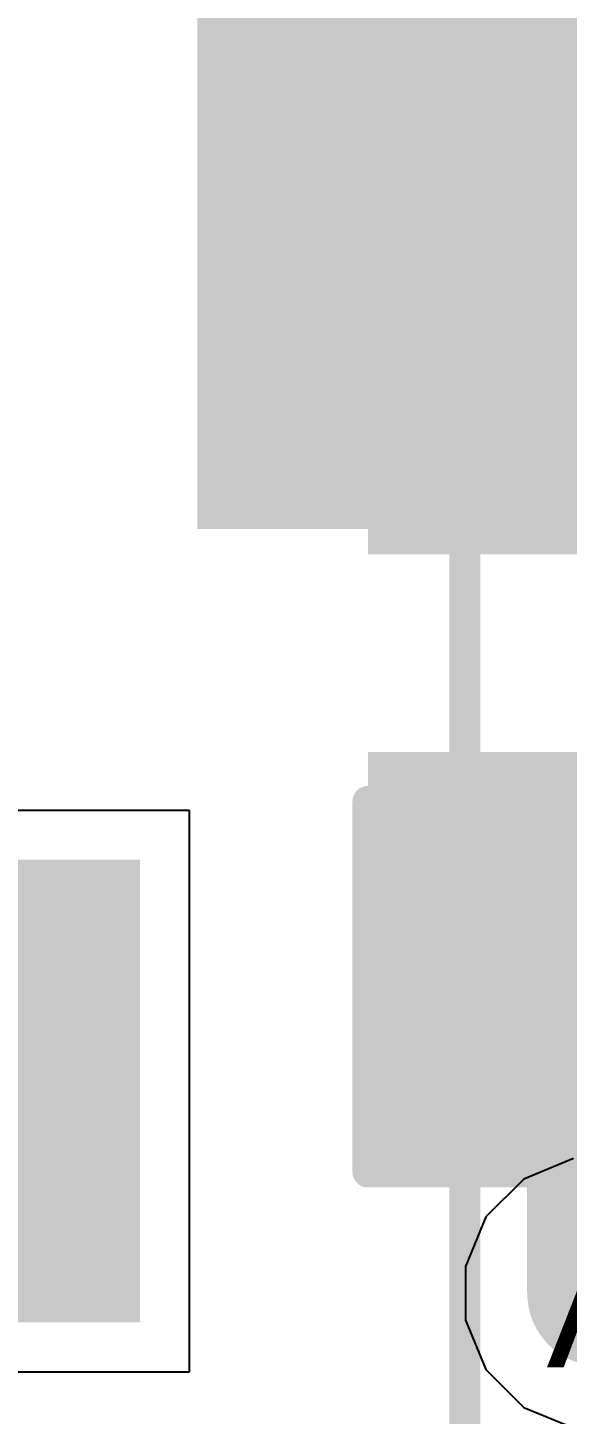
# Model space of a CAD drawing. Header units: inches. Extents: x 0 to 5271, y 0 to 5417.
# Drawn here: x 117.88 to 120.09, y 90.5 to 96.2 of the extents above; entities that cross this region are included whole.
import ezdxf

# ---------------------------------------------------------------- set-up
doc = ezdxf.new("R2010")
doc.units = ezdxf.units.IN
for name, color, linetype in [('Bottom Layer', 5, 'Continuous'), ('Bottom Overlay', 54, 'Continuous'), ('Bottom Paste', 16, 'Continuous'), ('Bottom Solder', 6, 'Continuous'), ('Drill Drawing', 1, 'Continuous'), ('L2_GND1', 16, 'Continuous'), ('L3_SIG1', 76, 'Continuous'), ('L4_PWR', 90, 'Continuous'), ('L5_GND2', 156, 'Continuous'), ('L6_SIG2', 130, 'Continuous'), ('L7_GND3', 216, 'Continuous'), ('Multi-Layer', 9, 'Continuous'), ('Top Layer', 1, 'Continuous'), ('Top Overlay', 2, 'Continuous'), ('Top Solder', 216, 'Continuous'), ('Via Holes', 16, 'Continuous')]:
    doc.layers.add(name, color=color, linetype=linetype)
doc.styles.add('Arial', font='', dxfattribs={"height": 0.2})
doc.styles.get('Arial').set_extended_font_data('Arial')

# ---------------------------------------------------------------- blocks, each defined once
blk = doc.blocks.new('C___1206_B_5')
at = {"layer": 'Bottom Layer'}
for points in [[(-2.03198222, 0.8889898399999999), (-0.50798222, 0.8889898399999999), (-0.50798222, -0.88901016), (-2.03198222, -0.88901016)], [(0.50801778, 0.8889898399999999), (2.03201778, 0.8889898399999999), (2.03201778, -0.88901016), (0.50801778, -0.88901016)]]:
    blk.add_hatch(color=5, dxfattribs=at).paths.add_polyline_path(points)
at = {"layer": 'Bottom Paste'}
for points in [[(-2.03198222, 0.8889898399999999), (-0.50798222, 0.8889898399999999), (-0.50798222, -0.88901016), (-2.03198222, -0.88901016)], [(0.50801778, 0.8889898399999999), (2.03201778, 0.8889898399999999), (2.03201778, -0.88901016), (0.50801778, -0.88901016)]]:
    blk.add_hatch(color=16, dxfattribs=at).paths.add_polyline_path(points)
at = {"layer": 'Bottom Solder'}
for points in [[(-2.13358222, 0.99058984), (-0.40638222, 0.99058984), (-0.40638222, -0.9906101599999999), (-2.13358222, -0.9906101599999999)], [(0.40641778, 0.99058984), (2.13361778, 0.99058984), (2.13361778, -0.9906101599999999), (0.40641778, -0.9906101599999999)]]:
    blk.add_hatch(color=6, dxfattribs=at).paths.add_polyline_path(points)
at = {"layer": 'Bottom Overlay'}
for points in [[(-2.13358222, 0.99058984, 0.127, 0.127, 0), (-0.60958222, 0.99058984, 0.127, 0.127, 0)], [(-2.13358222, 0.99058984, 0.127, 0.127, 0), (-2.13358222, -0.9906101599999999, 0.127, 0.127, 0)], [(0.60961778, 0.99058984, 0.127, 0.127, 0), (2.13361778, 0.99058984, 0.127, 0.127, 0)], [(2.13361778, 0.99058984, 0.127, 0.127, 0), (2.13361778, -0.9906101599999999, 0.127, 0.127, 0)], [(-2.13358222, -0.9906101599999999, 0.127, 0.127, 0), (-0.60958222, -0.9906101599999999, 0.127, 0.127, 0)], [(0.60961778, -0.9906101599999999, 0.127, 0.127, 0), (2.13361778, -0.9906101599999999, 0.127, 0.127, 0)]]:
    blk.add_lwpolyline(points, format="xyseb", dxfattribs=at)
for points in [[(-2.16533222, 0.99058984, 0.0635, 0.0635, 1), (-2.10183222, 0.99058984, 0.0635, 0.0635, 1)], [(-2.16533222, 0.99058984, 0.0635, 0.0635, 1), (-2.10183222, 0.99058984, 0.0635, 0.0635, 1)], [(-0.6413322199999999, 0.99058984, 0.0635, 0.0635, 1), (-0.57783222, 0.99058984, 0.0635, 0.0635, 1)], [(0.5778677799999999, 0.99058984, 0.0635, 0.0635, 1), (0.6413677799999999, 0.99058984, 0.0635, 0.0635, 1)], [(2.10186778, 0.99058984, 0.0635, 0.0635, 1), (2.16536778, 0.99058984, 0.0635, 0.0635, 1)], [(2.10186778, 0.99058984, 0.0635, 0.0635, 1), (2.16536778, 0.99058984, 0.0635, 0.0635, 1)], [(-2.16533222, -0.9906101599999999, 0.0635, 0.0635, 1), (-2.10183222, -0.9906101599999999, 0.0635, 0.0635, 1)], [(-2.16533222, -0.9906101599999999, 0.0635, 0.0635, 1), (-2.10183222, -0.9906101599999999, 0.0635, 0.0635, 1)], [(-0.6413322199999999, -0.9906101599999999, 0.0635, 0.0635, 1), (-0.57783222, -0.9906101599999999, 0.0635, 0.0635, 1)], [(0.5778677799999999, -0.9906101599999999, 0.0635, 0.0635, 1), (0.6413677799999999, -0.9906101599999999, 0.0635, 0.0635, 1)], [(2.10186778, -0.9906101599999999, 0.0635, 0.0635, 1), (2.16536778, -0.9906101599999999, 0.0635, 0.0635, 1)], [(2.10186778, -0.9906101599999999, 0.0635, 0.0635, 1), (2.16536778, -0.9906101599999999, 0.0635, 0.0635, 1)]]:
    blk.add_lwpolyline(points, format="xyseb", close=True, dxfattribs=at)
blk = doc.blocks.new('HR911130C_519')
at = {"layer": 'Bottom Layer'}
blk.add_hatch(color=5, dxfattribs=at).paths.add_polyline_path([(6.614979149999999, -7.824529689999999), (4.81498021, -7.824529689999999), (4.81498021, -6.024530749999999), (6.614979149999999, -6.024530749999999)])
at = {"layer": 'Bottom Solder'}
blk.add_hatch(color=6, dxfattribs=at).paths.add_polyline_path([(6.665779149999999, -7.875329689999999), (4.764180209999999, -7.875329689999999), (4.764180209999999, -5.97373075), (6.665779149999999, -5.97373075)])
at = {"layer": 'L2_GND1'}
blk.add_hatch(color=16, dxfattribs=at).paths.add_polyline_path([(6.614979149999999, -7.824529689999999), (4.81498021, -7.824529689999999), (4.81498021, -6.024530749999999), (6.614979149999999, -6.024530749999999)])
at = {"layer": 'L3_SIG1'}
blk.add_hatch(color=76, dxfattribs=at).paths.add_polyline_path([(6.614979149999999, -7.824529689999999), (4.81498021, -7.824529689999999), (4.81498021, -6.024530749999999), (6.614979149999999, -6.024530749999999)])
at = {"layer": 'L4_PWR'}
blk.add_hatch(color=90, dxfattribs=at).paths.add_polyline_path([(6.614979149999999, -7.824529689999999), (4.81498021, -7.824529689999999), (4.81498021, -6.024530749999999), (6.614979149999999, -6.024530749999999)])
at = {"layer": 'L5_GND2'}
blk.add_hatch(color=156, dxfattribs=at).paths.add_polyline_path([(6.614979149999999, -7.824529689999999), (4.81498021, -7.824529689999999), (4.81498021, -6.024530749999999), (6.614979149999999, -6.024530749999999)])
at = {"layer": 'L6_SIG2'}
blk.add_hatch(color=130, dxfattribs=at).paths.add_polyline_path([(6.614979149999999, -7.824529689999999), (4.81498021, -7.824529689999999), (4.81498021, -6.024530749999999), (6.614979149999999, -6.024530749999999)])
at = {"layer": 'L7_GND3'}
blk.add_hatch(color=216, dxfattribs=at).paths.add_polyline_path([(6.614979149999999, -7.824529689999999), (4.81498021, -7.824529689999999), (4.81498021, -6.024530749999999), (6.614979149999999, -6.024530749999999)])
at = {"layer": 'Multi-Layer'}
blk.add_hatch(color=9, dxfattribs=at).paths.add_polyline_path([(6.614979149999999, -7.824529689999999), (4.81498021, -7.824529689999999), (4.81498021, -6.024530749999999), (6.614979149999999, -6.024530749999999)])
at = {"layer": 'Top Layer'}
blk.add_hatch(color=1, dxfattribs=at).paths.add_polyline_path([(6.614979149999999, -7.824529689999999), (4.81498021, -7.824529689999999), (4.81498021, -6.024530749999999), (6.614979149999999, -6.024530749999999)])
at = {"layer": 'Top Solder'}
blk.add_hatch(color=216, dxfattribs=at).paths.add_polyline_path([(6.665779149999999, -7.875329689999999), (4.764180209999999, -7.875329689999999), (4.764180209999999, -5.97373075), (6.665779149999999, -5.97373075)])
at = {"layer": 'Top Overlay'}
blk.add_lwpolyline([(8.000979679999999, -8.56943422, 0.127, 0.127, 0), (8.000979679999999, 12.76656578, 0.127, 0.127, 0)], format="xyseb", dxfattribs=at)

msp = doc.modelspace()

# ---------------------------------------------------------------- hatches: boundary and pattern name
at = {"layer": 'Bottom Layer'}
for points in [[(118.57464728, 94.13946628), (120.27170256, 94.13946628), (120.27170256, 97.67382547999999), (118.57464728, 97.67382547999999)], [(120.53026948, 92.56197388), (119.92920388, 92.56197388), (119.92920388, 90.99687668), (120.53026948, 90.99687668)]]:
    msp.add_hatch(color=5, dxfattribs=at).paths.add_polyline_path(points)
h = msp.add_hatch(color=5, dxfattribs=at)
edge = h.paths.add_edge_path()
edge.add_arc((120.23024468, 90.99687668), 0.2999994, 0, 360)
at = {"layer": 'L2_GND1'}
h = msp.add_hatch(color=16, dxfattribs=at)
edge = h.paths.add_edge_path()
edge.add_arc((120.23024468, 90.99687668), 0.2999994, 0, 360)
at = {"layer": 'L3_SIG1'}
h = msp.add_hatch(color=76, dxfattribs=at)
edge = h.paths.add_edge_path()
edge.add_arc((120.23024468, 90.99687668), 0.2999994, 0, 360)
at = {"layer": 'L4_PWR'}
h = msp.add_hatch(color=90, dxfattribs=at)
edge = h.paths.add_edge_path()
edge.add_arc((120.23024468, 90.99687668), 0.2999994, 0, 360)
at = {"layer": 'L5_GND2'}
h = msp.add_hatch(color=156, dxfattribs=at)
edge = h.paths.add_edge_path()
edge.add_arc((120.23024468, 90.99687668), 0.2999994, 0, 360)
at = {"layer": 'L6_SIG2'}
h = msp.add_hatch(color=130, dxfattribs=at)
edge = h.paths.add_edge_path()
edge.add_arc((120.23024468, 90.99687668), 0.2999994, 0, 360)
at = {"layer": 'L7_GND3'}
h = msp.add_hatch(color=216, dxfattribs=at)
edge = h.paths.add_edge_path()
edge.add_arc((120.23024468, 90.99687668), 0.2999994, 0, 360)
at = {"layer": 'Top Layer'}
h = msp.add_hatch(color=1, dxfattribs=at)
edge = h.paths.add_edge_path()
edge.add_arc((120.23024468, 90.99687668), 0.2999994, 0, 360)
at = {"layer": 'Via Holes'}
h = msp.add_hatch(color=7, dxfattribs=at)
edge = h.paths.add_edge_path()
edge.add_arc((120.23024468, 90.99687668), 0.1499997, 0, 360)

# ---------------------------------------------------------------- linework, layer by layer
at = {"layer": 'Bottom Layer'}
msp.add_lwpolyline([(120.27248234, 94.89249246, 0.3809999999999999, 0.3809999999999999, 0), (122.00775954, 94.89249246, 0.3809999999999999, 0.3809999999999999, 0)], format="xyseb", dxfattribs=at)
msp.add_lwpolyline([(120.17723234, 94.89249246, 0.1905, 0.1905, 1), (120.36773234, 94.89249246, 0.1905, 0.1905, 1)], format="xyseb", close=True, dxfattribs=at)
at = {"layer": 'L2_GND1'}
for p, q in [((118.54217592, 92.98226767999999), (116.23417952, 92.98226767999999)), ((118.54217592, 90.67427127999999), (118.54217592, 92.98226767999999)), ((120.12004678, 91.55087608), (119.91643022, 91.46653538)), ((119.91643022, 91.46653538), (119.76058598, 91.31069114)), ((119.76058598, 91.31069114), (119.67624528, 91.10707457999999)), ((119.67624528, 91.10707457999999), (119.67624528, 90.88667878)), ((119.67624528, 90.88667878), (119.76058598, 90.68306222)), ((116.23417952, 90.67427127999999), (118.54217592, 90.67427127999999)), ((119.76058598, 90.68306222), (119.91643022, 90.52721798)), ((119.91643022, 90.52721798), (120.12004678, 90.44287728))]:
    msp.add_line(p, q, dxfattribs=at)
at = {"layer": 'L3_SIG1'}
for p, q in [((118.54217592, 92.98226767999999), (116.23417952, 92.98226767999999)), ((118.54217592, 90.67427127999999), (118.54217592, 92.98226767999999)), ((116.23417952, 90.67427127999999), (118.54217592, 90.67427127999999))]:
    msp.add_line(p, q, dxfattribs=at)
at = {"layer": 'L4_PWR'}
for p, q in [((118.54217592, 92.98226767999999), (117.0686, 92.98226767999999)), ((118.54217592, 90.67427127999999), (118.54217592, 92.98226767999999)), ((120.12004678, 91.55087608), (119.91643022, 91.46653538)), ((119.91643022, 91.46653538), (119.76058598, 91.31069114)), ((119.76058598, 91.31069114), (119.67624528, 91.10707457999999)), ((119.67624528, 91.10707457999999), (119.67624528, 90.88667878)), ((119.67624528, 90.88667878), (119.76058598, 90.68306222)), ((117.59927712, 90.67427127999999), (118.54217592, 90.67427127999999)), ((119.76058598, 90.68306222), (119.91643022, 90.52721798)), ((119.91643022, 90.52721798), (120.12004678, 90.44287728))]:
    msp.add_line(p, q, dxfattribs=at)
at = {"layer": 'L5_GND2'}
for p, q in [((118.54217592, 92.98226767999999), (116.23417952, 92.98226767999999)), ((118.54217592, 90.67427127999999), (118.54217592, 92.98226767999999)), ((116.23417952, 90.67427127999999), (118.54217592, 90.67427127999999))]:
    msp.add_line(p, q, dxfattribs=at)
at = {"layer": 'L6_SIG2'}
for p, q in [((118.54217592, 92.98226767999999), (116.23417952, 92.98226767999999)), ((118.54217592, 90.67427127999999), (118.54217592, 92.98226767999999)), ((116.23417952, 90.67427127999999), (118.54217592, 90.67427127999999))]:
    msp.add_line(p, q, dxfattribs=at)
at = {"layer": 'L7_GND3'}
for p, q in [((118.54217592, 92.98226767999999), (116.23417952, 92.98226767999999)), ((118.54217592, 90.67427127999999), (118.54217592, 92.98226767999999)), ((116.23417952, 90.67427127999999), (118.54217592, 90.67427127999999))]:
    msp.add_line(p, q, dxfattribs=at)

# ---------------------------------------------------------------- block references
msp.add_blockref('HR911130C_519', (111.67319804, 98.7527997))
at = {"rotation": 90}
msp.add_blockref('C___1206_B_5', (120.26619076, 93.62875609999999), dxfattribs=at)

# ---------------------------------------------------------------- texts
at = {"layer": 'Drill Drawing', "style": 'Arial'}
msp.add_text('A', height=0.508, dxfattribs=at).set_placement((120.01016638, 90.6921605))

doc.saveas('drawing.dxf')
